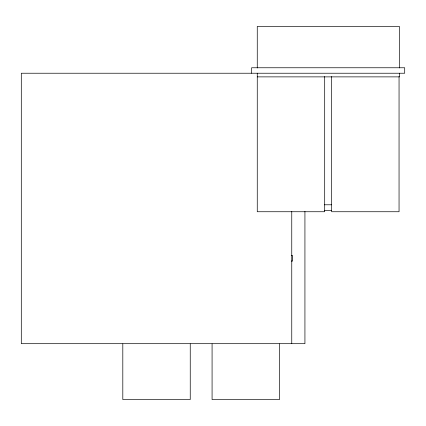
<?xml version="1.0" encoding="UTF-8"?>
<svg xmlns="http://www.w3.org/2000/svg" width="426" height="426" viewBox="0 0 426 426"><rect width="100%" height="100%" fill="white"/><g stroke="black" fill="none" stroke-linecap="round" stroke-linejoin="round"><path stroke-width="0.64" d="M257.261 76.877L399.412 76.877L399.412 73.229M324.266 204.784L331.577 204.784M324.266 210.614L331.577 210.614M291.304 255.584L292.63 255.584L292.63 261.053L291.304 261.053M399.412 67.958L399.412 26.439L257.261 26.439L257.261 67.958M399.05 76.542L399.05 211.738L331.62 211.738L331.62 76.542M324.692 76.542L324.692 211.738L257.261 211.738L257.261 73.229M304.931 211.45L304.931 343.686L21.3 343.686L21.3 73.229L404.7 73.229L404.7 67.761L251.612 67.761L251.612 73.229M291.757 211.45L291.757 343.686M279.509 343.894L279.509 399.561L212.079 399.561L212.079 343.894M190.246 343.894L190.246 399.561L122.81 399.561L122.81 343.894"/></g></svg>
